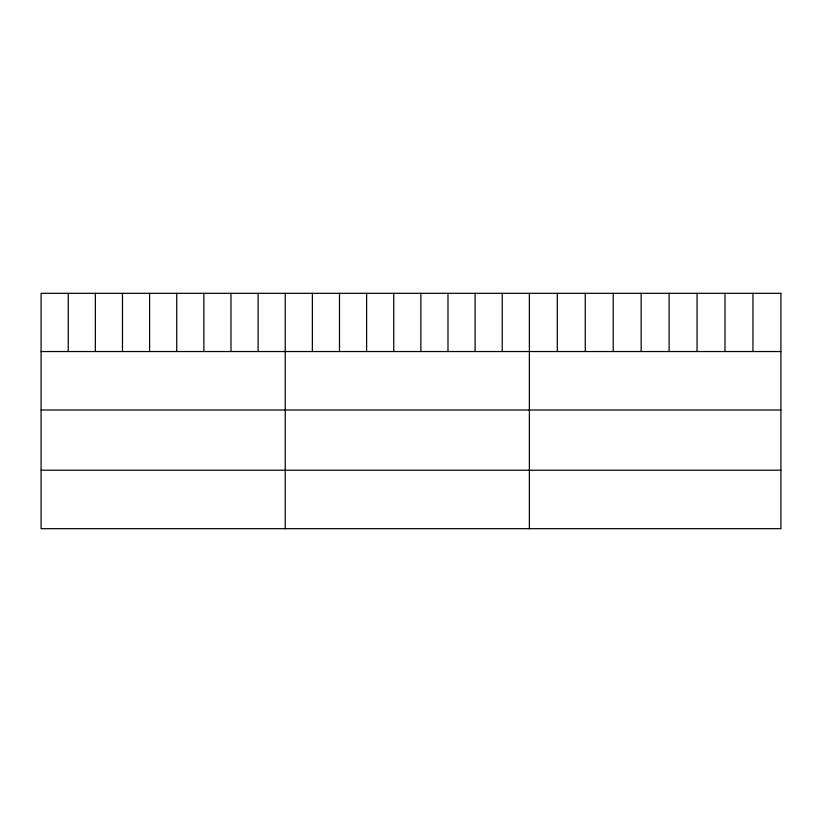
<?xml version="1.0" encoding="UTF-8"?>
<svg xmlns="http://www.w3.org/2000/svg" width="822" height="822" viewBox="0 0 822 822"><rect width="100%" height="100%" fill="white"/><g stroke="black" fill="none" stroke-linecap="round" stroke-linejoin="round"><path stroke-width="1.23" d="M41.1 351.539L780.9 351.539M41.1 409.993L780.9 409.993M41.1 470.225L780.9 470.225M752.952 293.32L752.952 351.539M725.004 293.32L725.004 351.539M697.056 293.32L697.056 351.539M669.108 293.32L669.108 351.539M641.16 293.32L641.16 351.539M613.212 293.32L613.212 351.539M585.264 293.32L585.264 351.539M557.316 293.32L557.316 351.539M529.368 293.32L529.368 528.68M502.242 293.32L502.242 351.539M475.116 293.32L475.116 351.539M447.99 293.32L447.99 351.539M420.864 293.32L420.864 351.539M393.738 293.32L393.738 351.539M366.612 293.32L366.612 351.539M339.486 293.32L339.486 351.539M312.36 293.32L312.36 351.539M285.234 293.32L285.234 528.68M258.108 293.32L258.108 351.539M230.982 293.32L230.982 351.539M203.856 293.32L203.856 351.539M176.73 293.32L176.73 351.539M149.604 293.32L149.604 351.539M122.478 293.32L122.478 351.539M95.352 293.32L95.352 351.539M68.226 293.32L68.226 351.539M780.9 293.32L41.1 293.32L41.1 528.68L780.9 528.68L780.9 293.32"/></g></svg>
